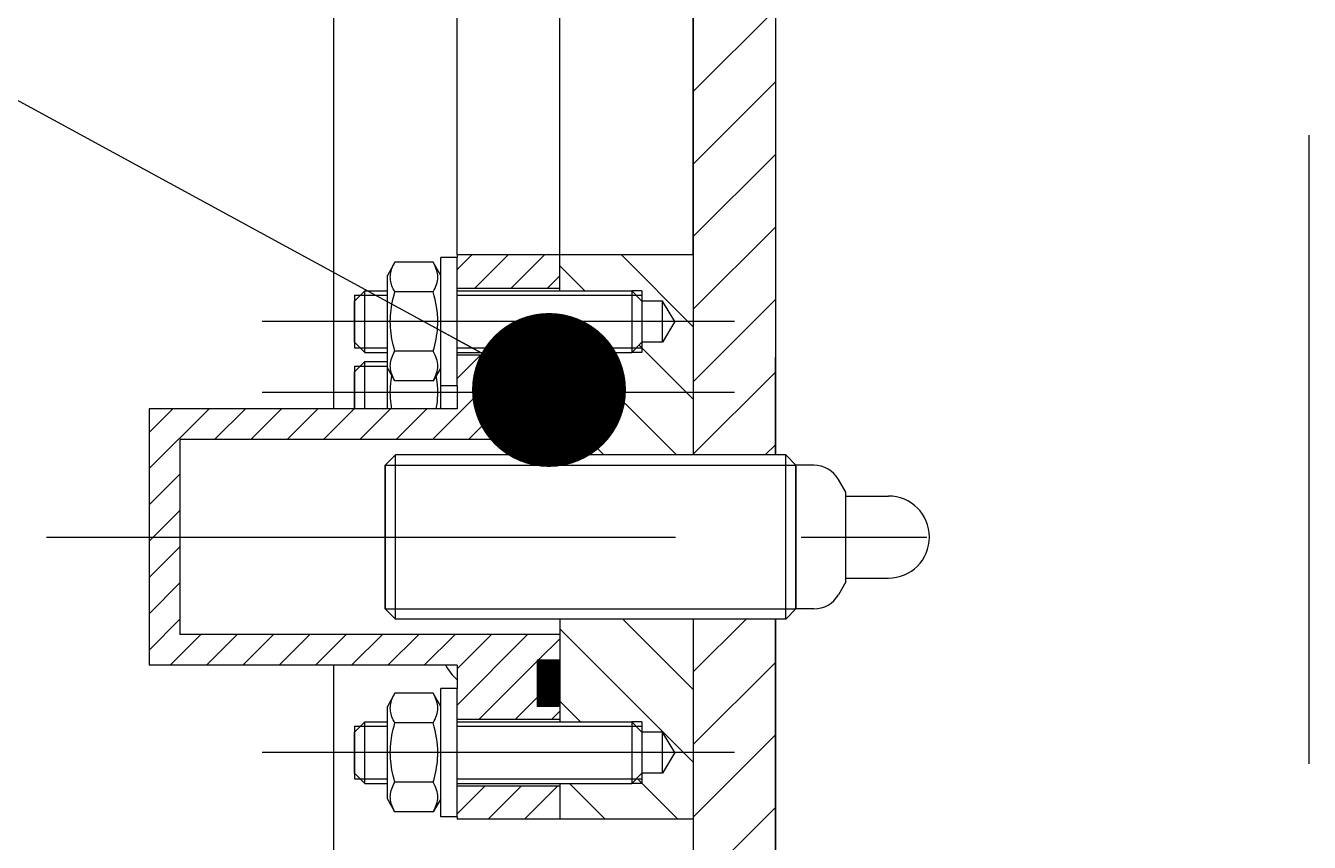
# Model space of a CAD drawing. Header units: millimetres. Extents: x 0 to 594, y 0 to 420.
# Drawn here: x 468.9 to 493.9, y 245.96 to 261.87 of the extents above; entities that cross this region are included whole.
import ezdxf

# ---------------------------------------------------------------- set-up
doc = ezdxf.new("R2010")
doc.units = ezdxf.units.MM
doc.header["$LTSCALE"] = 32.67
doc.linetypes.add('CENTER', pattern=[0.6, 0.375, -0.075, 0.075, -0.075])
doc.layers.get('0').update_dxf_attribs({"linetype": 'CONTINUOUS'})
for name, color, linetype in [('ALL_AXIS', 7, 'CONTINUOUS'), ('ALL_CHAMFER', 7, 'CONTINUOUS'), ('ALL_ROUND', 7, 'CONTINUOUS')]:
    doc.layers.add(name, color=color, linetype=linetype)
doc.styles.get("Standard").update_dxf_attribs({"font": 'txt', "width": 0.7})
doc.dimstyles.get("Standard").update_dxf_attribs({"dimtxt": 3.5, "dimasz": 3, "dimexe": 0.18, "dimexo": 0.0625, "dimgap": 0.09, "dimtad": 1, "dimdec": 5, "dimdsep": 46, "dimtxsty": 'STANDARD', "dimblk": '_FILLED', "dimblk1": '_FILLED', "dimblk2": '_FILLED', "dimcen": 0.09, "dimadec": 0, "dimazin": 0, "dimtol": 1, "dimtp": 1e-05, "dimtm": 1e-05, "dimtfac": 1, "dimtdec": 5, "dimtofl": 0, "dimtmove": 0, "dimatfit": 3, "dimldrblk": '_FILLED', "dimfxl": 1, "dimtolj": 1, "dimarcsym": 0})

# ---------------------------------------------------------------- blocks, each defined once
blk = doc.blocks.new('_FILLED')
at = {"color": 0, "linetype": 'ByBlock'}
blk.add_solid([(0, 0), (-1, 0.1667), (-1, -0.1667)], dxfattribs=at)

msp = doc.modelspace()

# ---------------------------------------------------------------- linework, layer by layer
at = {"color": 7, "linetype": 'Continuous'}
for p, q in [((481.9034536, 274.3052632), (481.9034536, 253.5052632)), ((483.5034536, 274.3052632), (483.5034536, 253.5052632)), ((474.9034536, 254.4052632), (474.9034536, 273.4052632)), ((479.3034536, 256.7052632), (479.3034536, 271.1052632)), ((477.3034536, 257.4052632), (477.3034536, 257.3552632)), ((481.9034536, 257.4052632), (477.3034536, 257.4052632)), ((476.090505, 257.2599637), (475.9434536, 257.0052632)), ((476.8364021, 257.2599637), (476.090505, 257.2599637)), ((475.9434536, 254.4052632), (475.9434536, 257.0052562)), ((475.3034536, 256.6186606), (475.3034536, 255.5918657)), ((476.8364021, 256.6826134), (476.090505, 256.6826134)), ((477.3034536, 256.7552632), (479.3034536, 256.7552632)), ((479.3034536, 256.7052632), (480.7034536, 256.7052632)), ((480.9034536, 256.5052632), (480.7034536, 256.7052632)), ((480.9034536, 256.7052632), (480.9034536, 255.5052632)), ((481.3034536, 256.5052632), (480.9034536, 256.5052632)), ((481.5437978, 256.1052632), (481.3034536, 256.5052632)), ((481.3034536, 255.7052632), (481.3034536, 256.5052632)), ((481.5437978, 256.1052632), (481.3034536, 255.7052632)), ((480.9034536, 255.7052632), (480.7034536, 255.5052632)), ((481.3034536, 255.7052632), (480.9034536, 255.7052632)), ((476.0718809, 255.4941544), (476.090505, 255.5279129)), ((476.8364021, 255.5279129), (476.090505, 255.5279129)), ((476.8571988, 255.4900012), (476.8364021, 255.5279129)), ((477.3034536, 255.4552632), (479.3034536, 255.4552632)), ((479.3034536, 255.5052632), (479.3034536, 253.5052632)), ((479.3034536, 255.5052632), (480.7034536, 255.5052632)), ((475.3034536, 255.2387913), (475.3034536, 254.4052405)), ((476.090505, 254.9505626), (475.9434536, 255.2052632)), ((478.8634536, 255.2052632), (478.8634536, 254.3052632)), ((479.3034536, 255.2052632), (478.8634536, 255.2052632)), ((476.8364021, 254.9505626), (476.090505, 254.9505626)), ((477.3034536, 254.8552632), (477.3034536, 254.4052632)), ((471.3034536, 254.4052632), (471.3034536, 249.4052632)), ((477.3034536, 254.4052632), (471.3034536, 254.4052632)), ((479.3034536, 254.3052632), (478.8634536, 254.3052632)), ((471.9034536, 253.8052632), (471.9034536, 250.0052632)), ((479.3034536, 253.8052632), (471.9034536, 253.8052632)), ((475.9034536, 253.3052632), (475.9034536, 250.5052632)), ((483.5034536, 253.5052632), (479.3034536, 253.5052632)), ((483.9034536, 253.3052632), (483.9034536, 250.5052632)), ((479.3034536, 250.3052632), (479.3034536, 248.3052632)), ((483.5034536, 250.3052632), (479.3034536, 250.3052632)), ((481.9034536, 250.3052632), (481.9034536, 243.9052632)), ((483.5034536, 250.3052632), (483.5034536, 243.9052632)), ((479.3034536, 250.0052632), (471.9034536, 250.0052632)), ((477.3034536, 249.4052632), (471.3034536, 249.4052632)), ((474.9034536, 232.9052632), (474.9034536, 249.4052632)), ((477.3034536, 249.4052632), (477.3034536, 248.9552632)), ((478.8634536, 249.5052632), (478.8634536, 248.6052632)), ((479.3034536, 249.5052632), (478.8634536, 249.5052632)), ((476.090505, 248.8599637), (475.9434536, 248.6052632)), ((476.8364021, 248.8599637), (476.090505, 248.8599637)), ((475.9434536, 246.8052701), (475.9434536, 248.6052562)), ((479.3034536, 248.6052632), (478.8634536, 248.6052632)), ((477.3034536, 248.3552632), (479.3034536, 248.3552632)), ((479.3034536, 248.3052632), (480.7034536, 248.3052632)), ((480.9034536, 248.1052632), (480.7034536, 248.3052632)), ((480.9034536, 248.3052632), (480.9034536, 247.1052632)), ((475.3034536, 248.2186606), (475.3034536, 247.1918657)), ((476.8364021, 248.2826134), (476.090505, 248.2826134)), ((481.3034536, 248.1052632), (480.9034536, 248.1052632)), ((481.5437978, 247.7052632), (481.3034536, 248.1052632)), ((481.3034536, 247.3052632), (481.3034536, 248.1052632)), ((481.5437978, 247.7052632), (481.3034536, 247.3052632)), ((480.9034536, 247.3052632), (480.7034536, 247.1052632)), ((481.3034536, 247.3052632), (480.9034536, 247.3052632)), ((476.0718809, 247.0941544), (476.090505, 247.1279129)), ((476.8364021, 247.1279129), (476.090505, 247.1279129)), ((476.8571988, 247.0900012), (476.8364021, 247.1279129)), ((477.3034536, 247.0552632), (479.3034536, 247.0552632)), ((479.3034536, 247.1052632), (479.3034536, 246.4052632)), ((479.3034536, 247.1052632), (480.7034536, 247.1052632)), ((476.090505, 246.5505626), (475.9434536, 246.8052632)), ((476.8364021, 246.5505626), (476.090505, 246.5505626)), ((477.3034536, 246.4552632), (477.3034536, 246.4052632)), ((481.9034536, 246.4052632), (477.3034536, 246.4052632))]:
    msp.add_line(p, q, dxfattribs=at)
at = {"color": 2, "linetype": 'Continuous'}
for p, q in [((483.5034536, 262.1899113), (481.9034536, 260.5899113)), ((483.5034536, 260.7756977), (481.9034536, 259.1756977)), ((483.5034536, 259.3614842), (481.9034536, 257.7614842)), ((483.5034536, 257.9472706), (481.9034536, 256.3472706)), ((477.5915315, 257.4052632), (477.3034536, 257.1171852)), ((478.2986383, 257.4052632), (477.6486383, 256.7552632)), ((479.0057451, 257.4052632), (478.3557451, 256.7552632)), ((480.50284, 257.4052632), (481.9034536, 256.0046496)), ((479.3034536, 257.190436), (479.7886264, 256.7052632)), ((479.3034536, 256.9958649), (479.0628518, 256.7552632)), ((475.3034536, 256.6186606), (475.9434536, 256.6186606)), ((477.3034536, 256.6186606), (480.9034536, 256.6186606)), ((480.9034536, 256.7052632), (480.7034536, 256.7052632)), ((483.5034536, 256.533057), (481.9034536, 254.933057)), ((475.3034536, 255.5918657), (475.9434536, 255.5918657)), ((477.3034536, 255.5918657), (480.9034536, 255.5918657)), ((480.84604, 255.6478496), (481.9034536, 254.590436)), ((478.4699586, 255.4552632), (476.8199586, 253.8052632)), ((477.7628518, 255.4552632), (477.3034536, 254.9958649)), ((479.1770654, 255.4552632), (478.9270654, 255.2052632)), ((479.5744129, 255.5052632), (481.5744129, 253.5052632)), ((480.9034536, 255.5052632), (480.7034536, 255.5052632)), ((475.3034536, 255.2387913), (475.9434536, 255.2387913)), ((478.8634536, 255.1416513), (477.5270654, 253.8052632)), ((478.86771, 255.2052632), (478.8634536, 255.2010067)), ((478.8818522, 255.2052632), (478.8634536, 255.1868646)), ((478.8959943, 255.2052632), (478.8634536, 255.1727224)), ((478.9101364, 255.2052632), (478.8634536, 255.1585803)), ((478.9242786, 255.2052632), (478.8634536, 255.1444382)), ((478.9384207, 255.2052632), (478.8634536, 255.130296)), ((478.9525628, 255.2052632), (478.8634536, 255.1161539)), ((478.966705, 255.2052632), (478.8634536, 255.1020117)), ((478.9808471, 255.2052632), (478.8634536, 255.0878696)), ((478.9949892, 255.2052632), (478.8634536, 255.0737275)), ((479.0091314, 255.2052632), (478.8634536, 255.0595853)), ((479.0232735, 255.2052632), (478.8634536, 255.0454432)), ((479.0374157, 255.2052632), (478.8634536, 255.0313011)), ((479.0515578, 255.2052632), (478.8634536, 255.0171589)), ((479.0656999, 255.2052632), (478.8634536, 255.0030168)), ((479.0798421, 255.2052632), (478.8634536, 254.9888747)), ((479.0939842, 255.2052632), (478.8634536, 254.9747325)), ((479.1081263, 255.2052632), (478.8634536, 254.9605904)), ((479.1222685, 255.2052632), (478.8634536, 254.9464483)), ((479.1364106, 255.2052632), (478.8634536, 254.9323061)), ((479.1505527, 255.2052632), (478.8634536, 254.918164)), ((479.1646949, 255.2052632), (478.8634536, 254.9040219)), ((479.178837, 255.2052632), (478.8634536, 254.8898797)), ((479.1929791, 255.2052632), (478.8634536, 254.8757376)), ((479.2071213, 255.2052632), (478.8634536, 254.8615954)), ((479.2212634, 255.2052632), (478.8634536, 254.8474533)), ((479.2354055, 255.2052632), (478.8634536, 254.8333112)), ((479.2495477, 255.2052632), (478.8634536, 254.819169)), ((479.2636898, 255.2052632), (478.8634536, 254.8050269)), ((479.277832, 255.2052632), (478.8634536, 254.7908848)), ((479.2919741, 255.2052632), (478.8634536, 254.7767426)), ((479.3034536, 255.2026005), (478.8634536, 254.7626005)), ((478.8634536, 255.1997548), (479.3034536, 254.7597548)), ((479.3034536, 255.1884584), (478.8634536, 254.7484584)), ((478.8634536, 255.1856127), (479.3034536, 254.7456127)), ((479.3034536, 255.1743162), (478.8634536, 254.7343162)), ((478.8634536, 255.1714705), (479.3034536, 254.7314705)), ((479.3034536, 255.1601741), (478.8634536, 254.7201741)), ((478.8634536, 255.1573284), (479.3034536, 254.7173284)), ((479.3034536, 255.146032), (478.8634536, 254.706032)), ((478.8634536, 255.1431863), (479.3034536, 254.7031863)), ((479.3034536, 255.1318898), (478.8634536, 254.6918898)), ((478.8634536, 255.1290441), (479.3034536, 254.6890441)), ((479.3034536, 255.1177477), (478.8634536, 254.6777477)), ((478.8634536, 255.114902), (479.3034536, 254.674902)), ((479.3034536, 255.1036055), (478.8634536, 254.6636055)), ((478.8634536, 255.1007599), (479.3034536, 254.6607599)), ((479.3034536, 255.0894634), (478.8634536, 254.6494634)), ((478.8634536, 255.0866177), (479.3034536, 254.6466177)), ((479.3034536, 255.0753213), (478.8634536, 254.6353213)), ((478.8634536, 255.0724756), (479.3034536, 254.6324756)), ((479.3034536, 255.0611791), (478.8634536, 254.6211791)), ((478.8634536, 255.0583335), (479.3034536, 254.6183335)), ((478.8720874, 255.2052632), (479.3034536, 254.773897)), ((478.8862295, 255.2052632), (479.3034536, 254.7880391)), ((478.9003716, 255.2052632), (479.3034536, 254.8021812)), ((478.9145138, 255.2052632), (479.3034536, 254.8163234)), ((478.9286559, 255.2052632), (479.3034536, 254.8304655)), ((478.942798, 255.2052632), (479.3034536, 254.8446076)), ((478.9569402, 255.2052632), (479.3034536, 254.8587498)), ((478.9710823, 255.2052632), (479.3034536, 254.8728919)), ((478.9852244, 255.2052632), (479.3034536, 254.887034)), ((478.9993666, 255.2052632), (479.3034536, 254.9011762)), ((479.0135087, 255.2052632), (479.3034536, 254.9153183)), ((479.0276509, 255.2052632), (479.3034536, 254.9294604)), ((479.041793, 255.2052632), (479.3034536, 254.9436026)), ((479.0559351, 255.2052632), (479.3034536, 254.9577447)), ((479.0700773, 255.2052632), (479.3034536, 254.9718869)), ((479.0842194, 255.2052632), (479.3034536, 254.986029)), ((479.0983615, 255.2052632), (479.3034536, 255.0001711)), ((479.1125037, 255.2052632), (479.3034536, 255.0143133)), ((479.1266458, 255.2052632), (479.3034536, 255.0284554)), ((479.1407879, 255.2052632), (479.3034536, 255.0425975)), ((479.1549301, 255.2052632), (479.3034536, 255.0567397)), ((479.1690722, 255.2052632), (479.3034536, 255.0708818)), ((479.1832143, 255.2052632), (479.3034536, 255.0850239)), ((479.1973565, 255.2052632), (479.3034536, 255.0991661)), ((479.2114986, 255.2052632), (479.3034536, 255.1133082)), ((479.2256407, 255.2052632), (479.3034536, 255.1274503)), ((479.2397829, 255.2052632), (479.3034536, 255.1415925)), ((479.253925, 255.2052632), (479.3034536, 255.1557346)), ((479.2680672, 255.2052632), (479.3034536, 255.1698768)), ((479.2822093, 255.2052632), (479.3034536, 255.1840189)), ((479.2963514, 255.2052632), (479.3034536, 255.198161)), ((483.5034536, 255.1188435), (481.9034536, 253.5188435)), ((479.3034536, 255.047037), (478.8634536, 254.607037)), ((478.8634536, 255.0441913), (479.3034536, 254.6041913)), ((479.3034536, 255.0328949), (478.8634536, 254.5928949)), ((478.8634536, 255.0300492), (479.3034536, 254.5900492)), ((479.3034536, 255.0187527), (478.8634536, 254.5787527)), ((478.8634536, 255.0159071), (479.3034536, 254.5759071)), ((479.3034536, 255.0046106), (478.8634536, 254.5646106)), ((478.8634536, 255.0017649), (479.3034536, 254.5617649)), ((479.3034536, 254.9904685), (478.8634536, 254.5504685)), ((478.8634536, 254.9876228), (479.3034536, 254.5476228)), ((479.3034536, 254.9763263), (478.8634536, 254.5363263)), ((478.8634536, 254.9734806), (479.3034536, 254.5334806)), ((479.3034536, 254.9621842), (478.8634536, 254.5221842)), ((478.8634536, 254.9593385), (479.3034536, 254.5193385)), ((479.3034536, 254.9480421), (478.8634536, 254.5080421)), ((478.8634536, 254.9451964), (479.3034536, 254.5051964)), ((479.3034536, 254.9338999), (478.8634536, 254.4938999)), ((478.8634536, 254.9310542), (479.3034536, 254.4910542)), ((479.3034536, 254.9197578), (478.8634536, 254.4797578)), ((478.8634536, 254.9169121), (479.3034536, 254.4769121)), ((479.3034536, 254.9056156), (478.8634536, 254.4656156)), ((478.8634536, 254.90277), (479.3034536, 254.46277)), ((479.3034536, 254.8914735), (478.8634536, 254.4514735)), ((478.8634536, 254.8886278), (479.3034536, 254.4486278)), ((479.3034536, 254.8773314), (478.8634536, 254.4373314)), ((478.8634536, 254.8744857), (479.3034536, 254.4344857)), ((479.3034536, 254.8631892), (478.8634536, 254.4231892)), ((478.8634536, 254.8603436), (479.3034536, 254.4203436)), ((479.3034536, 254.8490471), (478.8634536, 254.4090471)), ((478.8634536, 254.8462014), (479.3034536, 254.4062014)), ((479.3034536, 254.834905), (478.8634536, 254.394905)), ((478.8634536, 254.8320593), (479.3034536, 254.3920593)), ((479.3034536, 254.8207628), (478.8634536, 254.3807628)), ((478.8634536, 254.8179172), (479.3034536, 254.3779172)), ((479.3034536, 254.8066207), (478.8634536, 254.3666207)), ((478.8634536, 254.803775), (479.3034536, 254.363775)), ((479.3034536, 254.7924786), (478.8634536, 254.3524786)), ((478.8634536, 254.7896329), (479.3034536, 254.3496329)), ((479.3034536, 254.7783364), (478.8634536, 254.3383364)), ((478.8634536, 254.7754907), (479.3034536, 254.3354907)), ((479.3034536, 254.7641943), (478.8634536, 254.3241943)), ((478.8634536, 254.7613486), (479.3034536, 254.3213486)), ((479.3034536, 254.7500522), (478.8634536, 254.3100522)), ((478.8634536, 254.7472065), (479.3034536, 254.3072065)), ((478.8634536, 254.7330643), (479.2912547, 254.3052632)), ((478.8634536, 254.7189222), (479.2771126, 254.3052632)), ((478.8634536, 254.7047801), (479.2629705, 254.3052632)), ((478.8634536, 254.6906379), (479.2488283, 254.3052632)), ((478.8634536, 254.6764958), (479.2346862, 254.3052632)), ((478.8634536, 254.6623537), (479.2205441, 254.3052632)), ((478.8634536, 254.6482115), (479.2064019, 254.3052632)), ((478.8634536, 254.6340694), (479.1922598, 254.3052632)), ((478.8634536, 254.6199273), (479.1781177, 254.3052632)), ((478.8634536, 254.6057851), (479.1639755, 254.3052632)), ((478.8634536, 254.591643), (479.1498334, 254.3052632)), ((478.8634536, 254.5775009), (479.1356913, 254.3052632)), ((478.8634536, 254.5633587), (479.1215491, 254.3052632)), ((479.3034536, 254.73591), (478.8728067, 254.3052632)), ((479.3034536, 254.7217679), (478.8869488, 254.3052632)), ((479.3034536, 254.7076257), (478.901091, 254.3052632)), ((479.3034536, 254.6934836), (478.9152331, 254.3052632)), ((479.3034536, 254.6793415), (478.9293752, 254.3052632)), ((479.3034536, 254.6651993), (478.9435174, 254.3052632)), ((479.3034536, 254.6510572), (478.9576595, 254.3052632)), ((479.3034536, 254.6369151), (478.9718017, 254.3052632)), ((479.3034536, 254.6227729), (478.9859438, 254.3052632)), ((479.3034536, 254.6086308), (479.0000859, 254.3052632)), ((479.3034536, 254.5944887), (479.0142281, 254.3052632)), ((479.3034536, 254.5803465), (479.0283702, 254.3052632)), ((479.3034536, 254.5662044), (479.0425123, 254.3052632)), ((471.7631044, 254.4052632), (471.3034536, 253.9456123)), ((472.4702112, 254.4052632), (471.3034536, 253.2385056)), ((473.1773179, 254.4052632), (472.5773179, 253.8052632)), ((473.8844247, 254.4052632), (473.2844247, 253.8052632)), ((474.5915315, 254.4052632), (473.9915315, 253.8052632)), ((475.2986383, 254.4052632), (474.6986383, 253.8052632)), ((476.0057451, 254.4052632), (475.4057451, 253.8052632)), ((476.7128518, 254.4052632), (476.1128518, 253.8052632)), ((478.8634536, 254.4345445), (478.2341722, 253.8052632)), ((478.8634536, 254.5492166), (479.107407, 254.3052632)), ((478.8634536, 254.5350744), (479.0932648, 254.3052632)), ((478.8634536, 254.5209323), (479.0791227, 254.3052632)), ((478.8634536, 254.5067902), (479.0649806, 254.3052632)), ((478.8634536, 254.492648), (479.0508384, 254.3052632)), ((478.8634536, 254.4785059), (479.0366963, 254.3052632)), ((478.8634536, 254.4643638), (479.0225542, 254.3052632)), ((478.8634536, 254.4502216), (479.008412, 254.3052632)), ((478.8634536, 254.4360795), (478.9942699, 254.3052632)), ((478.8634536, 254.4219374), (478.9801278, 254.3052632)), ((478.8634536, 254.4077952), (478.9659856, 254.3052632)), ((478.8634536, 254.3936531), (478.9518435, 254.3052632)), ((478.8634536, 254.379511), (478.9377014, 254.3052632)), ((478.8634536, 254.3653688), (478.9235592, 254.3052632)), ((478.8634536, 254.3512267), (478.9094171, 254.3052632)), ((478.8634536, 254.3370845), (478.895275, 254.3052632)), ((478.8634536, 254.3229424), (478.8811328, 254.3052632)), ((478.8634536, 254.3088003), (478.8669907, 254.3052632)), ((479.3034536, 254.5520623), (479.0566545, 254.3052632)), ((479.3034536, 254.5379201), (479.0707966, 254.3052632)), ((479.3034536, 254.523778), (479.0849387, 254.3052632)), ((479.3034536, 254.5096358), (479.0990809, 254.3052632)), ((479.3034536, 254.4954937), (479.113223, 254.3052632)), ((479.3034536, 254.4813516), (479.1273651, 254.3052632)), ((479.3034536, 254.4672094), (479.1415073, 254.3052632)), ((479.3034536, 254.4530673), (479.1556494, 254.3052632)), ((479.3034536, 254.4389252), (479.1697916, 254.3052632)), ((479.3034536, 254.424783), (479.1839337, 254.3052632)), ((479.3034536, 254.4106409), (479.1980758, 254.3052632)), ((479.3034536, 254.3964988), (479.212218, 254.3052632)), ((479.3034536, 254.3823566), (479.2263601, 254.3052632)), ((479.3034536, 254.3682145), (479.2405022, 254.3052632)), ((479.3034536, 254.3540724), (479.2546444, 254.3052632)), ((479.3034536, 254.3399302), (479.2687865, 254.3052632)), ((479.3034536, 254.3257881), (479.2829286, 254.3052632)), ((479.3034536, 254.3116459), (479.2970708, 254.3052632)), ((479.3034536, 254.3620089), (480.1601993, 253.5052632)), ((479.3034536, 254.1674378), (478.941279, 253.8052632)), ((483.5034536, 253.7046299), (483.3040868, 253.5052632)), ((475.9034536, 253.3052632), (483.9034536, 253.3052632)), ((471.9034536, 253.1313988), (471.3034536, 252.5313988)), ((471.9034536, 252.424292), (471.3034536, 251.824292)), ((471.9034536, 251.7171852), (471.3034536, 251.1171852)), ((471.9034536, 251.0100784), (471.3034536, 250.4100784)), ((471.9034536, 250.3029717), (471.3034536, 249.7029717)), ((475.9034536, 250.5052632), (483.9034536, 250.5052632)), ((480.5317722, 250.3052632), (481.9034536, 248.9335818)), ((482.9325139, 250.3052632), (481.9034536, 249.2762028)), ((479.3034536, 250.1193682), (481.9034536, 247.5193682)), ((472.3128518, 250.0052632), (471.7128518, 249.4052632)), ((473.0199586, 250.0052632), (472.4199586, 249.4052632)), ((473.7270654, 250.0052632), (473.1270654, 249.4052632)), ((474.4341722, 250.0052632), (473.8341722, 249.4052632)), ((475.141279, 250.0052632), (474.541279, 249.4052632)), ((475.8483858, 250.0052632), (475.2483858, 249.4052632)), ((476.5554925, 250.0052632), (475.9554925, 249.4052632)), ((477.2625993, 250.0052632), (476.6625993, 249.4052632)), ((477.9697061, 250.0052632), (477.3034536, 249.3390106)), ((478.6768129, 250.0052632), (477.3034536, 248.6319038)), ((479.3034536, 249.9247971), (478.8839197, 249.5052632)), ((478.8634536, 249.4847971), (477.7339197, 248.3552632)), ((478.8669907, 249.5052632), (478.8634536, 249.501726)), ((478.8811328, 249.5052632), (478.8634536, 249.4875839)), ((478.895275, 249.5052632), (478.8634536, 249.4734418)), ((478.9094171, 249.5052632), (478.8634536, 249.4592996)), ((478.9235592, 249.5052632), (478.8634536, 249.4451575)), ((478.9377014, 249.5052632), (478.8634536, 249.4310154)), ((478.9518435, 249.5052632), (478.8634536, 249.4168732)), ((478.9659856, 249.5052632), (478.8634536, 249.4027311)), ((478.9801278, 249.5052632), (478.8634536, 249.388589)), ((478.9942699, 249.5052632), (478.8634536, 249.3744468)), ((479.008412, 249.5052632), (478.8634536, 249.3603047)), ((479.0225542, 249.5052632), (478.8634536, 249.3461626)), ((479.0366963, 249.5052632), (478.8634536, 249.3320204)), ((479.0508384, 249.5052632), (478.8634536, 249.3178783)), ((479.0649806, 249.5052632), (478.8634536, 249.3037361)), ((479.0791227, 249.5052632), (478.8634536, 249.289594)), ((479.0932648, 249.5052632), (478.8634536, 249.2754519)), ((479.107407, 249.5052632), (478.8634536, 249.2613097)), ((479.1215491, 249.5052632), (478.8634536, 249.2471676)), ((479.1356913, 249.5052632), (478.8634536, 249.2330255)), ((479.1498334, 249.5052632), (478.8634536, 249.2188833)), ((479.1639755, 249.5052632), (478.8634536, 249.2047412)), ((479.1781177, 249.5052632), (478.8634536, 249.1905991)), ((479.1922598, 249.5052632), (478.8634536, 249.1764569)), ((479.2064019, 249.5052632), (478.8634536, 249.1623148)), ((479.2205441, 249.5052632), (478.8634536, 249.1481727)), ((479.2346862, 249.5052632), (478.8634536, 249.1340305)), ((479.2488283, 249.5052632), (478.8634536, 249.1198884)), ((479.2629705, 249.5052632), (478.8634536, 249.1057462)), ((479.2771126, 249.5052632), (478.8634536, 249.0916041)), ((479.2912547, 249.5052632), (478.8634536, 249.077462)), ((479.3034536, 249.5033198), (478.8634536, 249.0633198)), ((478.8634536, 249.5004742), (479.3034536, 249.0604742)), ((479.3034536, 249.4891777), (478.8634536, 249.0491777)), ((478.8634536, 249.486332), (479.3034536, 249.046332)), ((479.3034536, 249.4750356), (478.8634536, 249.0350356)), ((478.8634536, 249.4721899), (479.3034536, 249.0321899)), ((479.3034536, 249.4608934), (478.8634536, 249.0208934)), ((478.8634536, 249.4580478), (479.3034536, 249.0180478)), ((479.3034536, 249.4467513), (478.8634536, 249.0067513)), ((478.8634536, 249.4439056), (479.3034536, 249.0039056)), ((479.3034536, 249.4326092), (478.8634536, 248.9926092)), ((478.8634536, 249.4297635), (479.3034536, 248.9897635)), ((479.3034536, 249.418467), (478.8634536, 248.978467)), ((478.8634536, 249.4156213), (479.3034536, 248.9756213)), ((479.3034536, 249.4043249), (478.8634536, 248.9643249)), ((478.8634536, 249.4014792), (479.3034536, 248.9614792)), ((479.3034536, 249.3901828), (478.8634536, 248.9501828)), ((478.8634536, 249.3873371), (479.3034536, 248.9473371)), ((479.3034536, 249.3760406), (478.8634536, 248.9360406)), ((478.8634536, 249.3731949), (479.3034536, 248.9331949)), ((479.3034536, 249.3618985), (478.8634536, 248.9218985)), ((478.8634536, 249.3590528), (479.3034536, 248.9190528)), ((479.3034536, 249.3477563), (478.8634536, 248.9077563)), ((478.8634536, 249.3449107), (479.3034536, 248.9049107)), ((479.3034536, 249.3336142), (478.8634536, 248.8936142)), ((478.8634536, 249.3307685), (479.3034536, 248.8907685)), ((479.3034536, 249.3194721), (478.8634536, 248.8794721)), ((478.8634536, 249.3166264), (479.3034536, 248.8766264)), ((479.3034536, 249.3053299), (478.8634536, 248.8653299)), ((478.8634536, 249.3024843), (479.3034536, 248.8624843)), ((478.8728067, 249.5052632), (479.3034536, 249.0746163)), ((478.8869488, 249.5052632), (479.3034536, 249.0887584)), ((478.901091, 249.5052632), (479.3034536, 249.1029006)), ((478.9152331, 249.5052632), (479.3034536, 249.1170427)), ((478.9293752, 249.5052632), (479.3034536, 249.1311848)), ((478.9435174, 249.5052632), (479.3034536, 249.145327)), ((478.9576595, 249.5052632), (479.3034536, 249.1594691)), ((478.9718017, 249.5052632), (479.3034536, 249.1736112)), ((478.9859438, 249.5052632), (479.3034536, 249.1877534)), ((479.0000859, 249.5052632), (479.3034536, 249.2018955)), ((479.0142281, 249.5052632), (479.3034536, 249.2160377)), ((479.0283702, 249.5052632), (479.3034536, 249.2301798)), ((479.0425123, 249.5052632), (479.3034536, 249.2443219)), ((479.0566545, 249.5052632), (479.3034536, 249.2584641)), ((479.0707966, 249.5052632), (479.3034536, 249.2726062)), ((479.0849387, 249.5052632), (479.3034536, 249.2867483)), ((479.0990809, 249.5052632), (479.3034536, 249.3008905)), ((479.113223, 249.5052632), (479.3034536, 249.3150326)), ((479.1273651, 249.5052632), (479.3034536, 249.3291747)), ((479.1415073, 249.5052632), (479.3034536, 249.3433169)), ((479.1556494, 249.5052632), (479.3034536, 249.357459)), ((479.1697916, 249.5052632), (479.3034536, 249.3716011)), ((479.1839337, 249.5052632), (479.3034536, 249.3857433)), ((479.1980758, 249.5052632), (479.3034536, 249.3998854)), ((479.212218, 249.5052632), (479.3034536, 249.4140276)), ((479.2263601, 249.5052632), (479.3034536, 249.4281697)), ((479.2405022, 249.5052632), (479.3034536, 249.4423118)), ((479.2546444, 249.5052632), (479.3034536, 249.456454)), ((479.2687865, 249.5052632), (479.3034536, 249.4705961)), ((479.2829286, 249.5052632), (479.3034536, 249.4847382)), ((479.2970708, 249.5052632), (479.3034536, 249.4988804)), ((483.5034536, 249.4619892), (481.9034536, 247.8619892)), ((479.3034536, 249.2911878), (478.8634536, 248.8511878)), ((478.8634536, 249.2883421), (479.3034536, 248.8483421)), ((479.3034536, 249.2770457), (478.8634536, 248.8370457)), ((478.8634536, 249.2742), (479.3034536, 248.8342)), ((479.3034536, 249.2629035), (478.8634536, 248.8229035)), ((478.8634536, 249.2600579), (479.3034536, 248.8200579)), ((479.3034536, 249.2487614), (478.8634536, 248.8087614)), ((478.8634536, 249.2459157), (479.3034536, 248.8059157)), ((479.3034536, 249.2346193), (478.8634536, 248.7946193)), ((478.8634536, 249.2317736), (479.3034536, 248.7917736)), ((479.3034536, 249.2204771), (478.8634536, 248.7804771)), ((478.8634536, 249.2176314), (479.3034536, 248.7776314)), ((479.3034536, 249.206335), (478.8634536, 248.766335)), ((478.8634536, 249.2034893), (479.3034536, 248.7634893)), ((479.3034536, 249.1921929), (478.8634536, 248.7521929)), ((478.8634536, 249.1893472), (479.3034536, 248.7493472)), ((479.3034536, 249.1780507), (478.8634536, 248.7380507)), ((478.8634536, 249.175205), (479.3034536, 248.735205)), ((479.3034536, 249.1639086), (478.8634536, 248.7239086)), ((478.8634536, 249.1610629), (479.3034536, 248.7210629)), ((479.3034536, 249.1497664), (478.8634536, 248.7097664)), ((478.8634536, 249.1469208), (479.3034536, 248.7069208)), ((479.3034536, 249.1356243), (478.8634536, 248.6956243)), ((478.8634536, 249.1327786), (479.3034536, 248.6927786)), ((479.3034536, 249.1214822), (478.8634536, 248.6814822)), ((478.8634536, 249.1186365), (479.3034536, 248.6786365)), ((479.3034536, 249.10734), (478.8634536, 248.66734)), ((478.8634536, 249.1044944), (479.3034536, 248.6644944)), ((479.3034536, 249.0931979), (478.8634536, 248.6531979)), ((478.8634536, 249.0903522), (479.3034536, 248.6503522)), ((479.3034536, 249.0790558), (478.8634536, 248.6390558)), ((478.8634536, 249.0762101), (479.3034536, 248.6362101)), ((479.3034536, 249.0649136), (478.8634536, 248.6249136)), ((478.8634536, 249.062068), (479.3034536, 248.622068)), ((479.3034536, 249.0507715), (478.8634536, 248.6107715)), ((478.8634536, 249.0479258), (479.3034536, 248.6079258)), ((478.8634536, 249.0337837), (479.2919741, 248.6052632)), ((478.8634536, 249.0196416), (479.277832, 248.6052632)), ((478.8634536, 249.0054994), (479.2636898, 248.6052632)), ((478.8634536, 248.9913573), (479.2495477, 248.6052632)), ((478.8634536, 248.9772151), (479.2354055, 248.6052632)), ((478.8634536, 248.963073), (479.2212634, 248.6052632)), ((478.8634536, 248.9489309), (479.2071213, 248.6052632)), ((478.8634536, 248.9347887), (479.1929791, 248.6052632)), ((478.8634536, 248.9206466), (479.178837, 248.6052632)), ((478.8634536, 248.9065045), (479.1646949, 248.6052632)), ((478.8634536, 248.8923623), (479.1505527, 248.6052632)), ((478.8634536, 248.8782202), (479.1364106, 248.6052632)), ((478.8634536, 248.8640781), (479.1222685, 248.6052632)), ((478.8634536, 248.8499359), (479.1081263, 248.6052632)), ((478.8634536, 248.8357938), (479.0939842, 248.6052632)), ((478.8634536, 248.8216517), (479.0798421, 248.6052632)), ((478.8634536, 248.8075095), (479.0656999, 248.6052632)), ((479.3034536, 249.0366294), (478.8720874, 248.6052632)), ((479.3034536, 249.0224872), (478.8862295, 248.6052632)), ((479.3034536, 249.0083451), (478.9003716, 248.6052632)), ((479.3034536, 248.994203), (478.9145138, 248.6052632)), ((479.3034536, 248.9800608), (478.9286559, 248.6052632)), ((479.3034536, 248.9659187), (478.942798, 248.6052632)), ((479.3034536, 248.9517765), (478.9569402, 248.6052632)), ((479.3034536, 248.9376344), (478.9710823, 248.6052632)), ((479.3034536, 248.9234923), (478.9852244, 248.6052632)), ((479.3034536, 248.9093501), (478.9993666, 248.6052632)), ((479.3034536, 248.895208), (479.0135087, 248.6052632)), ((479.3034536, 248.8810659), (479.0276509, 248.6052632)), ((479.3034536, 248.8669237), (479.041793, 248.6052632)), ((479.3034536, 248.8527816), (479.0559351, 248.6052632)), ((479.3034536, 248.8386395), (479.0700773, 248.6052632)), ((479.3034536, 248.8244973), (479.0842194, 248.6052632)), ((479.3034536, 248.8103552), (479.0983615, 248.6052632)), ((478.8634536, 248.7776903), (478.4410264, 248.3552632)), ((478.8634536, 248.7933674), (479.0515578, 248.6052632)), ((478.8634536, 248.7792252), (479.0374157, 248.6052632)), ((478.8634536, 248.7650831), (479.0232735, 248.6052632)), ((478.8634536, 248.750941), (479.0091314, 248.6052632)), ((478.8634536, 248.7367988), (478.9949892, 248.6052632)), ((478.8634536, 248.7226567), (478.9808471, 248.6052632)), ((478.8634536, 248.7085146), (478.966705, 248.6052632)), ((478.8634536, 248.6943724), (478.9525628, 248.6052632)), ((478.8634536, 248.6802303), (478.9384207, 248.6052632)), ((478.8634536, 248.6660882), (478.9242786, 248.6052632)), ((478.8634536, 248.651946), (478.9101364, 248.6052632)), ((478.8634536, 248.6378039), (478.8959943, 248.6052632)), ((478.8634536, 248.6236618), (478.8818522, 248.6052632)), ((478.8634536, 248.6095196), (478.86771, 248.6052632)), ((479.3034536, 248.7962131), (479.1125037, 248.6052632)), ((479.3034536, 248.7820709), (479.1266458, 248.6052632)), ((479.3034536, 248.7679288), (479.1407879, 248.6052632)), ((479.3034536, 248.7537866), (479.1549301, 248.6052632)), ((479.3034536, 248.7396445), (479.1690722, 248.6052632)), ((479.3034536, 248.7255024), (479.1832143, 248.6052632)), ((479.3034536, 248.7113602), (479.1973565, 248.6052632)), ((479.3034536, 248.6972181), (479.2114986, 248.6052632)), ((479.3034536, 248.683076), (479.2256407, 248.6052632)), ((479.3034536, 248.6689338), (479.2397829, 248.6052632)), ((479.3034536, 248.6547917), (479.253925, 248.6052632)), ((479.3034536, 248.6406496), (479.2680672, 248.6052632)), ((479.3034536, 248.6265074), (479.2822093, 248.6052632)), ((479.3034536, 248.6123653), (479.2963514, 248.6052632)), ((479.3034536, 248.7051547), (479.7033451, 248.3052632)), ((479.3034536, 248.5105835), (479.1481332, 248.3552632)), ((480.9034536, 248.3052632), (480.7034536, 248.3052632)), ((475.3034536, 248.2186606), (475.9434536, 248.2186606)), ((477.3034536, 248.2186606), (480.9034536, 248.2186606)), ((483.5034536, 248.0477757), (481.9034536, 246.4477757)), ((475.3034536, 247.1918657), (475.9434536, 247.1918657)), ((477.3034536, 247.1918657), (480.9034536, 247.1918657)), ((477.8481332, 247.0552632), (477.3034536, 246.5105835)), ((478.55524, 247.0552632), (477.90524, 246.4052632)), ((479.2623468, 247.0552632), (478.6123468, 246.4052632)), ((479.4891315, 247.1052632), (480.1891315, 246.4052632)), ((480.9034536, 247.1052632), (480.7034536, 247.1052632)), ((480.8033993, 247.2052089), (481.6033451, 246.4052632)), ((483.5034536, 246.6335621), (481.9034536, 245.0335621))]:
    msp.add_line(p, q, dxfattribs=at)
at = {"color": 7, "linetype": 'Continuous'}
for points in [[(476.090505, 256.6826134), (476.0736646, 256.7129942), (476.058599, 256.7428354), (476.0453232, 256.772067), (476.0337918, 256.8008995), (476.0239507, 256.8295), (476.0158409, 256.8579294), (476.0094716, 256.886301), (476.0048842, 256.9146249), (476.002121, 256.9429523), (476.0011886, 256.9712728), (476.0021187, 256.999591), (476.0048791, 257.0279127), (476.0094621, 257.0562274), (476.0158257, 257.0845882), (476.0239288, 257.1130075), (476.0337618, 257.1415971), (476.0452787, 257.1704089), (476.0585481, 257.1996357), (476.0736302, 257.2295135), (476.090505, 257.2599637)], [(476.8364021, 256.6826134), (476.8572113, 256.7205492), (476.8752476, 256.7577012), (476.8904917, 256.7939374), (476.9030016, 256.8296536), (476.9128635, 256.8651919), (476.9199742, 256.9005815), (476.9242672, 256.9359733), (476.9257185, 256.9713438), (476.9242584, 257.006713), (476.9199572, 257.0421009), (476.9128394, 257.077485), (476.9029734, 257.1130131), (476.8904649, 257.14871), (476.8752263, 257.184923), (476.8571988, 257.222052), (476.8364021, 257.2599637)], [(476.090505, 255.5279129), (476.0736181, 255.5888599), (476.0585274, 255.6486555), (476.045253, 255.7071432), (476.0337345, 255.7647927), (476.0239034, 255.8219868), (476.0158044, 255.8788313), (476.009446, 255.9355506), (476.0048689, 255.9921715), (476.0021139, 256.0488019), (476.0011886, 256.1054225), (476.0021246, 256.162047), (476.0048903, 256.2186842), (476.0094789, 256.2753134), (476.0158481, 256.3320376), (476.0239566, 256.3888777), (476.0337952, 256.4460593), (476.0453215, 256.5036998), (476.0585934, 256.562146), (476.07366, 256.6218321), (476.090505, 256.6826134)], [(476.9257185, 256.1052632), (476.9242016, 256.1767699), (476.9198516, 256.2481858), (476.9126233, 256.3194314), (476.9026522, 256.3907455), (476.8900755, 256.462116), (476.8748436, 256.5342163), (476.856952, 256.6077991), (476.8364021, 256.6826134)], [(476.8364021, 255.5279129), (476.8531275, 255.5882279), (476.868119, 255.647569), (476.8813651, 255.7057954), (476.8928999, 255.7633297), (476.902771, 255.8205118), (476.9109261, 255.8774501), (476.9173454, 255.934363), (476.9219789, 255.9912611), (476.9247629, 256.0482383), (476.9257185, 256.1052632)], [(476.090505, 254.9505626), (476.071875, 254.9843322), (476.0554439, 255.0174401), (476.041232, 255.0497857), (476.0291783, 255.0816706), (476.019205, 255.1133473), (476.0113831, 255.1448628), (476.0057433, 255.1763494), (476.0023284, 255.2078036), (476.0011984, 255.2392697), (476.002333, 255.2707355), (476.0057524, 255.3021889), (476.0113961, 255.3336733), (476.0192208, 255.3651839), (476.029195, 255.3968529), (476.0412466, 255.4287259), (476.0554546, 255.4610582), (476.0718809, 255.4941544)], [(476.8364021, 254.9505626), (476.8572113, 254.9884984), (476.8752476, 255.0256504), (476.8904917, 255.0618866), (476.9030016, 255.0976028), (476.9128635, 255.1331411), (476.9199742, 255.1685307), (476.9242672, 255.2039225), (476.9257185, 255.239293), (476.9242584, 255.2746622), (476.9199572, 255.3100501), (476.9128394, 255.3454341), (476.9029734, 255.3809623), (476.8904649, 255.4166592), (476.8752263, 255.4528722), (476.8571988, 255.4900012)], [(476.0302383, 254.4052632), (476.0239034, 254.4421176), (476.0158044, 254.498962), (476.009446, 254.5556813), (476.0048689, 254.6123022), (476.0021139, 254.6689326), (476.0011886, 254.7255532), (476.0021246, 254.7821777), (476.0048903, 254.8388149), (476.0094789, 254.8954441), (476.0158481, 254.9521683), (476.0239566, 255.0090084), (476.0314883, 255.0527825)], [(476.9257185, 254.7253939), (476.9242016, 254.7969006), (476.9198516, 254.8683166), (476.9126233, 254.9395621), (476.9026522, 255.0108762), (476.895303, 255.0525819)], [(476.8966636, 254.4052632), (476.902771, 254.4406425), (476.9109261, 254.4975808), (476.9173454, 254.5544937), (476.9219789, 254.6113919), (476.9247629, 254.668369), (476.9257185, 254.7253939)], [(476.090505, 248.2826134), (476.0736646, 248.3129942), (476.058599, 248.3428354), (476.0453232, 248.372067), (476.0337918, 248.4008995), (476.0239507, 248.4295), (476.0158409, 248.4579294), (476.0094716, 248.486301), (476.0048842, 248.5146249), (476.002121, 248.5429523), (476.0011886, 248.5712728), (476.0021187, 248.599591), (476.0048791, 248.6279127), (476.0094621, 248.6562274), (476.0158257, 248.6845882), (476.0239288, 248.7130075), (476.0337618, 248.7415971), (476.0452787, 248.7704089), (476.0585481, 248.7996357), (476.0736302, 248.8295135), (476.090505, 248.8599637)], [(476.8364021, 248.2826134), (476.8572113, 248.3205492), (476.8752476, 248.3577012), (476.8904917, 248.3939374), (476.9030016, 248.4296536), (476.9128635, 248.4651919), (476.9199742, 248.5005815), (476.9242672, 248.5359733), (476.9257185, 248.5713438), (476.9242584, 248.606713), (476.9199572, 248.6421009), (476.9128394, 248.677485), (476.9029734, 248.7130131), (476.8904649, 248.74871), (476.8752263, 248.784923), (476.8571988, 248.822052), (476.8364021, 248.8599637)], [(476.090505, 247.1279129), (476.0736181, 247.1888599), (476.0585274, 247.2486555), (476.045253, 247.3071432), (476.0337345, 247.3647927), (476.0239034, 247.4219868), (476.0158044, 247.4788313), (476.009446, 247.5355506), (476.0048689, 247.5921715), (476.0021139, 247.6488019), (476.0011886, 247.7054225), (476.0021246, 247.762047), (476.0048903, 247.8186842), (476.0094789, 247.8753134), (476.0158481, 247.9320376), (476.0239566, 247.9888777), (476.0337952, 248.0460593), (476.0453215, 248.1036998), (476.0585934, 248.162146), (476.07366, 248.2218321), (476.090505, 248.2826134)], [(476.9257185, 247.7052632), (476.9242016, 247.7767699), (476.9198516, 247.8481858), (476.9126233, 247.9194314), (476.9026522, 247.9907455), (476.8900755, 248.062116), (476.8748436, 248.1342163), (476.856952, 248.2077991), (476.8364021, 248.2826134)], [(476.8364021, 247.1279129), (476.8531275, 247.1882279), (476.868119, 247.247569), (476.8813651, 247.3057954), (476.8928999, 247.3633297), (476.902771, 247.4205118), (476.9109261, 247.4774501), (476.9173454, 247.534363), (476.9219789, 247.5912611), (476.9247629, 247.6482383), (476.9257185, 247.7052632)], [(476.090505, 246.5505626), (476.071875, 246.5843322), (476.0554439, 246.6174401), (476.041232, 246.6497857), (476.0291783, 246.6816706), (476.019205, 246.7133473), (476.0113831, 246.7448628), (476.0057433, 246.7763494), (476.0023284, 246.8078036), (476.0011984, 246.8392697), (476.002333, 246.8707355), (476.0057524, 246.9021889), (476.0113961, 246.9336733), (476.0192208, 246.9651839), (476.029195, 246.9968529), (476.0412466, 247.0287259), (476.0554546, 247.0610582), (476.0718809, 247.0941544)], [(476.8364021, 246.5505626), (476.8572113, 246.5884984), (476.8752476, 246.6256504), (476.8904917, 246.6618866), (476.9030016, 246.6976028), (476.9128635, 246.7331411), (476.9199742, 246.7685307), (476.9242672, 246.8039225), (476.9257185, 246.839293), (476.9242584, 246.8746622), (476.9199572, 246.9100501), (476.9128394, 246.9454341), (476.9029734, 246.9809623), (476.8904649, 247.0166592), (476.8752263, 247.0528722), (476.8571988, 247.0900012)]]:
    msp.add_lwpolyline(points, dxfattribs=at)
at = {"layer": 'ALL_AXIS', "color": 7, "linetype": 'CENTER'}
for p, q in [((493.9034536, 227.883919), (493.9034536, 296.9052632)), ((482.7034536, 256.1052632), (473.5034536, 256.1052632)), ((482.7034536, 254.7253939), (473.5034536, 254.7253939)), ((469.3034536, 251.9052632), (487.2463712, 251.9052632)), ((482.7034536, 247.7052632), (473.5034536, 247.7052632))]:
    msp.add_line(p, q, dxfattribs=at)
at = {"layer": 'ALL_AXIS', "color": 7, "linetype": 'Continuous'}
for p, q in [((477.3034536, 257.4052632), (477.3034536, 270.4052632)), ((479.3034536, 257.4052632), (479.3034536, 270.4052632)), ((481.9034536, 257.4052632), (481.9034536, 270.4052632)), ((477.3034536, 257.3552632), (476.9834536, 257.3552632)), ((476.9834536, 254.4052632), (476.9834536, 257.3552613)), ((477.3034536, 254.8552651), (477.3034536, 257.3552613)), ((476.9834536, 257.0052632), (476.8364021, 257.2599637)), ((475.5034536, 256.7052632), (475.9434536, 256.7052632)), ((477.3034536, 256.7052632), (480.7034536, 256.7052632)), ((475.5034536, 255.5052632), (475.9434536, 255.5052632)), ((475.5034536, 255.3253939), (475.9434536, 255.3253939)), ((477.3034536, 255.5052632), (480.7034536, 255.5052632)), ((476.9834536, 255.2052632), (476.8364021, 254.9505626)), ((477.3034536, 254.8552632), (476.9834536, 254.8552632)), ((483.7034536, 253.5052632), (476.1034536, 253.5052632)), ((483.9034536, 250.5052632), (483.9034536, 253.3052632)), ((484.2527058, 253.3052632), (483.9034536, 253.3052632)), ((484.8733574, 252.7802632), (484.7290198, 253.0302632)), ((484.8733574, 251.0302632), (484.8733574, 252.7802632)), ((484.8733574, 252.7052632), (485.7034536, 252.7052632)), ((484.8733574, 251.1052632), (485.7034536, 251.1052632)), ((484.8733574, 251.0302632), (484.7290198, 250.7802632)), ((483.7034536, 250.3052632), (476.1034536, 250.3052632)), ((484.2527058, 250.5052632), (483.9034536, 250.5052632)), ((476.9834536, 248.6052632), (476.8364021, 248.8599637)), ((477.3034536, 248.9552632), (476.9834536, 248.9552632)), ((476.9834536, 246.4552651), (476.9834536, 248.9552613)), ((477.3034536, 246.4552651), (477.3034536, 248.9552613)), ((475.5034536, 248.3052632), (475.9434536, 248.3052632)), ((477.3034536, 248.3052632), (480.7034536, 248.3052632)), ((475.5034536, 247.1052632), (475.9434536, 247.1052632)), ((477.3034536, 247.1052632), (480.7034536, 247.1052632)), ((476.9834536, 246.8052632), (476.8364021, 246.5505626)), ((477.3034536, 246.4552632), (476.9834536, 246.4552632))]:
    msp.add_line(p, q, dxfattribs=at)
for centre, radius, start, end in [((484.2527058, 252.7552632), 0.55, 30, 90), ((485.7034536, 251.9052632), 0.8, 270, 90), ((484.2527058, 251.0552632), 0.55, 270, 330), ((478.0034536, 249.9052632), 1.05, 208.5392211, 228.14318241)]:
    msp.add_arc(centre, radius, start, end, dxfattribs=at)
at = {"layer": 'ALL_CHAMFER', "color": 7, "linetype": 'Continuous'}
for p, q in [((475.3034536, 256.5052632), (475.5034536, 256.7052632)), ((475.5034536, 255.5052632), (475.5034536, 256.7052632)), ((475.5034536, 256.7052632), (475.9434536, 256.7052632)), ((477.3034536, 256.7052632), (480.7034536, 256.7052632)), ((480.7034536, 256.7052632), (480.7034536, 255.5052632)), ((480.9034536, 256.5052632), (480.7034536, 256.7052632)), ((475.3034536, 255.7052632), (475.3034536, 256.5052632)), ((480.9034536, 256.5052632), (480.9034536, 255.7052632)), ((475.3034536, 255.7052632), (475.5034536, 255.5052632)), ((480.9034536, 255.7052632), (480.7034536, 255.5052632)), ((475.3034536, 255.1253939), (475.5034536, 255.3253939)), ((475.5034536, 255.5052632), (475.9434536, 255.5052632)), ((475.5034536, 254.4052632), (475.5034536, 255.3253939)), ((475.5034536, 255.3253939), (475.9434536, 255.3253939)), ((477.3034536, 255.5052632), (480.7034536, 255.5052632)), ((475.3034536, 254.4052632), (475.3034536, 255.1253939)), ((476.1034536, 253.5052632), (475.9034536, 253.3052632)), ((475.9034536, 250.5053013), (475.9034536, 253.305225)), ((476.1034536, 250.3052632), (476.1034536, 253.5052632)), ((483.9034536, 253.3052632), (483.7034536, 253.5052632)), ((483.7034536, 250.3052632), (483.7034536, 253.5052632)), ((476.1034536, 250.3052632), (475.9034536, 250.5052632)), ((483.9034536, 250.5052632), (483.7034536, 250.3052632)), ((475.3034536, 248.1052632), (475.5034536, 248.3052632)), ((475.5034536, 247.1052632), (475.5034536, 248.3052632)), ((475.5034536, 248.3052632), (475.9434536, 248.3052632)), ((477.3034536, 248.3052632), (480.7034536, 248.3052632)), ((480.9034536, 248.1052632), (480.7034536, 248.3052632)), ((480.7034536, 248.3052632), (480.7034536, 247.1052632)), ((475.3034536, 247.3052632), (475.3034536, 248.1052632)), ((480.9034536, 248.1052632), (480.9034536, 247.3052632)), ((475.3034536, 247.3052632), (475.5034536, 247.1052632)), ((480.9034536, 247.3052632), (480.7034536, 247.1052632)), ((475.5034536, 247.1052632), (475.9434536, 247.1052632)), ((477.3034536, 247.1052632), (480.7034536, 247.1052632))]:
    msp.add_line(p, q, dxfattribs=at)
at = {"layer": 'ALL_ROUND', "color": 7, "linetype": 'Continuous'}
for p, q in [((483.5034536, 253.5052632), (483.5034536, 255.4052632)), ((483.5034536, 243.9052632), (483.5034536, 250.3052632))]:
    msp.add_line(p, q, dxfattribs=at)

# ---------------------------------------------------------------- leaders
at = {"color": 2, "linetype": 'Continuous'}
msp.add_leader([(479.0924848, 254.7721777), (466.3034536, 261.7408885)], dimstyle='STANDARD', override={"dimtad": 0, "dimldrblk": 'DOT'}, dxfattribs=at)

doc.saveas('drawing.dxf')
